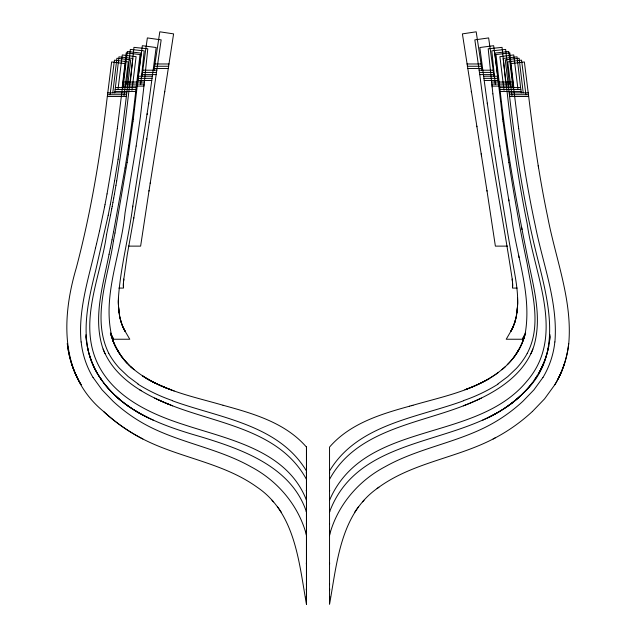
<?xml version="1.0" encoding="UTF-8"?>
<svg xmlns="http://www.w3.org/2000/svg" width="636" height="636" viewBox="0 0 636 636"><rect width="100%" height="100%" fill="white"/><g stroke="black" fill="none" stroke-linecap="round" stroke-linejoin="round"><path stroke-width="0.95" d="M306.457 604.2L306.457 447.092L306.457 604.2C299 562.78 295.486 512.998 257.119 487.208C221.209 461.291 175.107 457.594 137.074 435.867A172.984 172.984 0 0 1 127.733 430.246L124.1 427.837A175.616 175.616 0 0 1 113.542 420.046L110.155 417.28A176.88 176.88 0 0 1 103.573 411.476C59.569 375.439 61.565 317.714 76.272 267.995C90.741 213.155 100.154 157.14 106.776 100.854L111.626 61.946L125.459 63.672L117.573 126.453M132.821 206.072C128.83 236.6 120.641 266.587 118.463 297.346C118.05 309.271 119.274 321.872 125.697 332.231L129.784 339.242L113.653 339.242L110.362 333.018A54.394 54.394 0 0 0 112.747 337.732M523.253 337.732A54.394 54.394 0 0 0 525.638 333.018L522.347 339.242L506.216 339.242L510.303 332.231C523.929 308.166 515.263 279.411 511.28 253.971C501.47 196.818 492.033 139.57 484.417 82.068L479.838 47.525L493.663 45.697L498.465 81.988M517.155 288.076L512.505 288.076L512.576 285.731A58.186 58.186 0 0 0 512.56 283.966L512.552 283.37A72.997 72.997 0 0 0 512.393 280.309C502.066 212.345 488.535 144.833 480.029 76.558L474.838 39.877L488.639 37.922L493.83 74.603L479.751 74.603M329.758 511.392L329.543 512.012C360.095 429.912 469.169 448.483 523.142 393.255C569.435 351.477 543.295 287.385 532.404 236.648C521.949 190.498 514.977 143.641 509.619 96.648L505.27 59.895L519.111 58.258L523.213 92.864M133.838 217.75L127.24 254.821L123.567 280.929A71.184 71.184 0 0 0 123.448 283.37L123.44 283.966A57.025 57.025 0 0 0 123.44 286.311L123.495 288.076L118.845 288.076M329.734 530.853L329.543 533.23M329.543 564.442L329.671 562.963M329.543 535.639L329.742 533.54M554.91 341.961C558.098 302.434 543.065 264.679 535.472 226.472C528.468 194.131 523.046 161.449 518.722 128.647M532.427 411.476L544.591 398.836L554.846 384.7A96.561 96.561 0 0 0 558.066 378.984A98.27 98.27 0 0 0 560.888 373.054L561.747 371.034A101.291 101.291 0 0 0 564.72 362.774A102.515 102.515 0 0 0 568.767 343.504C572.527 300.216 555.641 258.963 547.707 217.075C539.638 178.668 533.93 139.809 529.224 100.854L524.374 61.946L510.541 63.672L518.427 126.453M130.356 82.02L133.934 47.358L147.798 48.789L144.046 85.16M144.046 85.176L140.437 116.507L136.152 146.034M126.699 84.071L130.332 49.417L144.197 50.872L140.667 84.564M128.726 145.231L133.576 109.909L140.023 54.553L126.174 52.955L122.184 87.577M114.766 92.872L118.964 56.835L132.813 58.448L124.076 131.636L116.69 180.998M123.026 88.046L127.311 51.476L141.152 53.098L133.274 119.194M135.555 93.309L135.794 91.234M112.787 92.864L116.889 58.258L130.73 59.895L123.241 122.494L118.121 159.239M118.002 89.533L122.263 54.942L136.096 56.652L131.954 90.272M329.543 584.651L329.647 583.776M110.076 94.716L114.44 60.142L128.273 61.891L124.028 95.503M133.011 121.166L133.266 119.21M117.286 128.631L117.573 126.469M133.011 121.182L128.305 154.659M117.278 128.647L112.58 161.345L107.039 193.908M137.535 81.988L142.337 45.697L156.162 47.525L148.609 103.978M148.737 103.104L132.678 206.939M141.868 76.765L142.273 73.879M147.115 114.496L147.242 113.621M329.774 589.039L329.543 590.621M149.309 122.16L161.162 39.877L147.361 37.922L142.17 74.603L156.249 74.603M164.676 91.942L173.596 33.883L159.811 31.8L153.96 70.469M149.42 121.436L146.693 139.523M128.297 154.675L127.097 162.522M146.805 138.799L133.703 218.474M128.726 145.254L125.061 167.991M329.543 500.079L329.607 499.658M118.113 159.262L114.607 180.791M127.097 162.538L114.989 232.983M150.199 183.287L164.772 91.338M136.152 146.041L125.038 212.845C121.023 255.139 100.671 298.228 112.954 340.665A64.053 64.053 0 0 0 115.211 345.936L121.126 355.914M148.959 191.11L150.287 182.691M149.055 190.514L140.628 246.124L128.408 246.124M329.543 598.126L329.814 596.481M116.682 181.014L115.967 185.267M125.061 168.007L113.606 231.591M115.959 185.291L114.48 193.821M114.607 180.815L110.33 204.442M114.48 193.837L113.717 198.09M113.717 198.114L112.946 202.367M107.031 193.932L104.996 204.752M112.938 202.391L112.151 206.636M111.745 208.775L112.143 206.66M111.745 208.799L110.521 215.183M113.598 231.607L112.008 239.828M110.322 204.474L108.207 215.191M114.981 233.007L113.462 240.821M104.574 206.923L104.988 204.776M104.566 206.946L99.574 230.773M110.513 215.207L106.602 234.358M112.008 239.852L110.354 248.072M113.454 240.845C108.231 277.383 91.25 317.762 108.78 353.377M108.207 215.222L95.694 270.403C86.901 305.606 77.393 346.684 100.695 378.651C123.424 412.208 163.691 426.112 200.889 436.797C242.26 449.374 291.63 466.776 306.457 512.012L306.242 511.392M110.346 248.104L109.066 254.249M106.602 234.374C100.933 275.976 78.22 321.244 97.157 362.576C113.049 396.697 149.54 413.607 183.486 424.538C228.618 439.476 287.146 450.026 306.457 500.222M109.058 254.265C103.199 284.666 92.928 316.736 102.555 347.479C111.705 373.276 136.017 389.741 159.954 400.545A239.47 239.47 0 0 0 168.977 404.401C216.55 423.838 279.204 429.181 306.457 479.361M99.566 230.812L96.561 243.707M96.553 243.723L95.527 247.984M95.519 248C88.507 278.791 78.085 309.955 81.09 341.961M329.543 535.091C337.295 505.58 358.275 480.832 385.122 466.729C417.097 448.698 454.231 443.181 486.818 426.541A160.892 160.892 0 0 0 522.935 401.237L533.954 389.82L542.937 377.458M514.603 322.921L514.818 322.269M329.543 524.231L329.687 523.794M508.649 199.163L511.257 214.563C515.788 254.241 532.221 293.697 525.137 333.916A59.649 59.649 0 0 1 523.985 337.986L523.046 340.665A64.785 64.785 0 0 1 519.477 348.512L514.874 355.914M477.819 399.726C501.565 388.755 525.63 371.869 533.97 345.865C542.492 316.211 533.095 285.532 527.371 256.308C516.201 200.968 506.073 145.326 499.968 89.167L495.977 54.553L509.826 52.955L513.816 87.577M329.543 500.222C364.197 419.728 475.577 443.459 526.815 381.282C566.382 335.856 534.041 274.641 527.188 223.745C518.42 180.544 512.115 136.867 507.226 93.063L503.187 58.448L517.036 56.835L521.234 92.872M329.543 491.191L329.798 490.595M329.543 473.383L329.806 472.818M527.22 353.377C541.952 325.576 532.101 293.164 527.244 264.075C520.153 230.415 514.246 196.516 508.903 162.538M329.543 479.361C355.977 430.477 416.652 424.021 463.35 405.855A245.496 245.496 0 0 0 477.827 399.742M329.543 470.958C357.591 424.212 416.898 417.884 463.596 400.775M495.094 437.95C457.236 458.254 411.985 462.293 377.108 488.52C340.173 514.715 337 563.448 329.543 604.2L329.543 447.092C349.84 423.584 380.67 414.155 409.592 406.189M514.015 357.09L514.874 355.914A69.149 69.149 0 0 1 508.371 363.728C482.963 389.049 446.082 395.632 412.963 405.251M362.544 501.86L364.015 500.238M377.108 488.52L378.881 487.208M497.853 383.977L507.735 376.647L516.44 368.371A75.938 75.938 0 0 0 527.244 353.385M409.576 406.189L411.277 405.72M411.261 405.72L412.947 405.259M154.946 63.974L169.049 63.974M466.951 63.974L481.055 63.974M154.604 66.255L168.699 66.255M467.301 66.255L481.396 66.255L482.04 70.469M154.262 68.521L168.357 68.521M467.643 68.521L481.738 68.521M142.798 70.198L156.877 70.198M479.123 70.198L493.202 70.198M142.48 72.409L156.559 72.409M479.441 72.409L493.52 72.409M138.298 76.225L152.362 76.225M483.638 76.225L497.702 76.225M138.012 78.355L152.076 78.355M483.924 78.355L497.988 78.355M137.734 80.462L151.797 80.462M484.203 80.462L498.266 80.462M123.734 82.02L144.364 82.02M491.636 82.02L512.266 82.02M123.495 84.071L144.157 84.071M491.843 84.071L512.505 84.071M123.257 86.091L143.951 86.091M492.049 86.091L512.743 86.091L512.974 88.046M115.378 87.577L136.215 87.577M499.785 87.577L520.622 87.577M115.148 89.533L135.993 89.533M500.007 89.533L520.852 89.533M114.925 91.449L135.77 91.449M500.23 91.449L521.075 91.449M107.77 92.864L126.826 92.864M509.174 92.864L528.23 92.864M107.54 94.716L126.604 94.716M509.396 94.716L528.46 94.716M107.317 96.529L126.389 96.529M509.611 96.529L528.683 96.529M507.592 246.124L495.38 246.124L486.945 190.514M223.037 405.251C189.965 395.624 153.006 389.057 127.629 363.728A69.356 69.356 0 0 1 123.774 359.38L121.126 355.914A69.149 69.149 0 0 0 127.629 363.728M223.053 405.259C253.056 413.503 285.333 422.662 306.457 447.092M172.404 400.775C219.07 417.884 278.425 424.212 306.457 470.958M139.578 389.733L141.192 390.735M138.147 383.977L128.265 376.647L119.56 368.371A75.938 75.938 0 0 1 108.756 353.385M271.985 500.238L273.456 501.86M85.908 334.798A84.191 84.191 0 0 0 88.929 353.163A87.641 87.641 0 0 0 92.641 363.832A86.663 86.663 0 0 0 96.759 372.267A87.037 87.037 0 0 0 100.695 378.651L101.768 380.201A89.279 89.279 0 0 1 98.659 375.494M93.063 377.458L102.046 389.82L113.049 401.252A160.892 160.892 0 0 0 149.182 426.557C181.84 443.189 219.038 448.73 251.061 466.832C277.829 480.935 298.721 505.652 306.457 535.091M306.194 472.818L306.457 473.383M306.202 490.595L306.457 491.191M306.314 523.794L306.457 524.231M111.213 335.283L110.863 333.916A59.649 59.649 0 0 0 112.016 337.986A63.982 63.982 0 0 0 116.531 348.512A67.782 67.782 0 0 0 119.481 353.505M518.658 255.799L518.992 257.508M522.005 229.532L521.623 227.497M508.943 200.873L499.848 146.041M538.215 165.63L538.573 167.777M481.396 66.255L476.189 31.8L462.404 33.883L476.928 126.763M471.228 91.338L471.324 91.942M306.186 596.481L306.457 598.126M476.833 126.159L481.555 156.202M499.848 146.034L498.513 137.384M487.041 191.11L481.365 155.001M508.903 162.522L507.703 154.675M481.182 153.801L481.277 154.405M306.393 499.658L306.457 500.079M507.695 154.659L502.989 121.182M498.513 137.4L492.876 93.858M306.457 590.621L306.226 589.039M493.727 73.879L494.132 76.765M487.263 103.104L487.391 103.978M518.427 126.469L518.714 128.631M502.734 119.21L502.989 121.166M502.726 119.194L494.848 53.098L508.689 51.476L512.743 86.091M525.924 94.716L521.56 60.142L507.727 61.891L511.972 95.503M517.998 89.533L513.737 54.942L499.904 56.652L504.046 90.272M306.353 583.776L306.457 584.643M492.876 93.874L492.137 86.917M509.301 84.071L505.668 49.417L491.803 50.872L495.333 84.564M505.644 82.02L502.066 47.358L488.202 48.789L491.954 85.16M491.954 85.176L492.137 86.901M306.258 533.54L306.457 535.639M306.329 562.963L306.457 564.442M306.457 533.23L306.266 530.853M123.448 287.536A66.645 66.645 0 0 1 123.726 279.053A76.956 76.956 0 0 0 123.448 283.37A56.636 56.636 0 0 0 123.471 287.536M123.424 286.311A65.54 65.54 0 0 1 123.615 280.309M512.552 287.536A66.645 66.645 0 0 0 512.274 279.053A76.956 76.956 0 0 1 512.552 283.37A56.644 56.644 0 0 1 512.529 287.536M512.385 280.309A65.548 65.548 0 0 1 512.576 286.311M124.855 330.815A38.907 38.907 0 0 1 123.941 329.106A41.221 41.221 0 0 1 123.09 327.325M120.109 318.223A50.983 50.983 0 0 0 122.064 324.853A41.276 41.276 0 0 0 125.173 331.38A40.068 40.068 0 0 1 122.828 326.713A49.473 49.473 0 0 1 120.117 318.223A61 61 0 0 1 119.409 314.717A67.368 67.368 0 0 1 119.083 312.546A73.72 73.72 0 0 1 118.749 309.605A90.614 90.614 0 0 1 118.399 300.47M118.733 309.605A94.287 94.287 0 0 1 118.455 298.125M113.558 339.298A59.927 59.927 0 0 1 111.467 335.418M119.051 312.554A87.537 87.537 0 0 1 118.431 299.691M511.145 330.815A38.907 38.907 0 0 0 512.06 329.106A41.221 41.221 0 0 0 512.91 327.325M517.601 302.792A87.1 87.1 0 0 1 517.251 309.605A73.72 73.72 0 0 1 516.917 312.546A67.368 67.368 0 0 1 516.591 314.717A61 61 0 0 1 515.899 318.231A50.975 50.975 0 0 1 513.936 324.853A41.284 41.284 0 0 1 510.827 331.38A40.068 40.068 0 0 0 513.173 326.713A49.473 49.473 0 0 0 515.883 318.223M517.545 298.125A94.287 94.287 0 0 1 517.267 309.605M524.533 335.418A59.943 59.943 0 0 1 522.442 339.298M517.569 299.691A87.537 87.537 0 0 1 516.949 312.554M172.467 400.601A167.634 167.634 0 0 1 138.02 384.184M128.766 364.651A66.303 66.303 0 0 1 110.751 333.948M131.875 367.791A76.924 76.924 0 0 1 128.655 364.77M152.076 381.473A136.048 136.048 0 0 0 156.297 383.595A136.024 136.024 0 0 1 152.076 381.473A122.048 122.048 0 0 1 146.63 378.436A109.718 109.718 0 0 1 142.695 375.987A109.654 109.654 0 0 0 146.63 378.436M174.137 390.941A215.143 215.143 0 0 1 169.542 389.256A191.539 191.539 0 0 1 166.529 388.079A169.089 169.089 0 0 1 159.159 384.939M171.1 389.733A154.802 154.802 0 0 1 146.566 378.547M134.14 369.731A81.297 81.297 0 0 1 130.778 366.805M116.523 348.512A64.785 64.785 0 0 1 112.954 340.665M120.291 354.721A68.171 68.171 0 0 1 117.223 349.784M146.622 378.444A128.178 128.178 0 0 0 157.728 384.263A163.039 163.039 0 0 0 166.529 388.079M497.98 384.184A167.634 167.634 0 0 1 463.533 400.601M525.249 333.948A66.303 66.303 0 0 1 507.234 364.651M466.427 389.176A151.463 151.463 0 0 0 489.426 378.523A154.802 154.802 0 0 1 464.9 389.733M505.223 366.805A81.297 81.297 0 0 1 501.86 369.731M493.305 375.987A109.654 109.654 0 0 1 489.37 378.436M516.519 353.505A67.782 67.782 0 0 0 519.477 348.512A63.982 63.982 0 0 0 523.985 337.986M498.314 372.505A97.07 97.07 0 0 1 494.585 375.145M518.777 349.784A68.179 68.179 0 0 1 515.709 354.721M172.658 405.84A236.727 236.727 0 0 1 154.659 398.08M105.051 353.695A57.24 57.24 0 0 1 103.111 349.069M168.977 404.401A235.074 235.074 0 0 1 158.181 399.734M481.341 398.08A236.727 236.727 0 0 1 463.342 405.84M532.889 349.069A57.24 57.24 0 0 1 530.949 353.695M93.031 377.474A86.719 86.719 0 0 1 81.162 341.953M81.122 384.716A100.647 100.647 0 0 1 67.305 343.496A102.515 102.515 0 0 0 71.28 362.774A101.291 101.291 0 0 0 74.253 371.034A98.659 98.659 0 0 0 77.934 378.984A96.561 96.561 0 0 0 81.154 384.7M142.83 438.967A174.828 174.828 0 0 1 103.581 411.46M277.606 506.916A76.94 76.94 0 0 1 281.311 512.282M105.179 384.732A99.717 99.717 0 0 0 108.883 389.089A105.314 105.314 0 0 0 112.858 393.255M148.124 417.765A159.723 159.723 0 0 1 139.324 413.114A140.659 140.659 0 0 1 129.307 406.841A124.942 124.942 0 0 1 121.492 401.006A115.506 115.506 0 0 1 115.641 395.926M129.307 406.833A127.47 127.47 0 0 1 124.561 403.407M139.324 413.114A145.445 145.445 0 0 1 134.236 410.069M153.578 420.293A160.137 160.137 0 0 1 134.22 410.093M132.59 408.988A123.13 123.13 0 0 1 115.617 395.95M104.01 383.238A92.562 92.562 0 0 1 100.695 378.651M88.436 351.35A85.963 85.963 0 0 1 87.227 345.865M86.623 342.176A82.219 82.219 0 0 1 86.035 336.651M97.69 373.889A87.068 87.068 0 0 1 88.929 353.163M104.01 383.238A98.803 98.803 0 0 0 108.883 389.081A110.887 110.887 0 0 0 121.508 400.99M77.934 378.984A100.003 100.003 0 0 1 71.28 362.774M554.838 341.953A86.719 86.719 0 0 1 542.969 377.474M568.695 343.496A100.647 100.647 0 0 1 554.878 384.716M532.412 411.46A174.868 174.868 0 0 1 493.154 438.975M354.689 512.282A76.94 76.94 0 0 1 358.394 506.916M530.814 384.732A99.717 99.717 0 0 1 527.117 389.089A110.887 110.887 0 0 1 514.492 400.99A124.918 124.918 0 0 1 506.693 406.833A140.651 140.651 0 0 1 496.676 413.106A157.808 157.808 0 0 1 489.664 416.874M514.508 401.006A123.654 123.654 0 0 1 508.291 405.712M520.359 395.926A114.623 114.623 0 0 1 516.003 399.774M550.092 334.798A84.191 84.191 0 0 1 547.071 353.163A87.641 87.641 0 0 1 543.359 363.832A86.886 86.886 0 0 1 540.131 370.621M501.78 410.093A160.137 160.137 0 0 1 482.422 420.293M520.383 395.95A123.13 123.13 0 0 1 503.41 408.988M523.142 393.255A105.314 105.314 0 0 0 527.117 389.089A98.787 98.787 0 0 0 531.99 383.238M531.99 383.238A92.562 92.562 0 0 0 535.305 378.651A87.037 87.037 0 0 0 539.241 372.267A86.663 86.663 0 0 0 543.359 363.832M548.773 345.865A85.963 85.963 0 0 1 547.564 351.35M549.965 336.651A82.219 82.219 0 0 1 549.377 342.176M561.747 371.034A98.659 98.659 0 0 1 558.066 378.984A100.003 100.003 0 0 0 564.72 362.774M496.676 413.114A159.739 159.739 0 0 1 487.876 417.765M537.341 375.494A89.279 89.279 0 0 1 534.232 380.201M547.071 353.163A87.076 87.076 0 0 1 538.31 373.889"/></g></svg>
